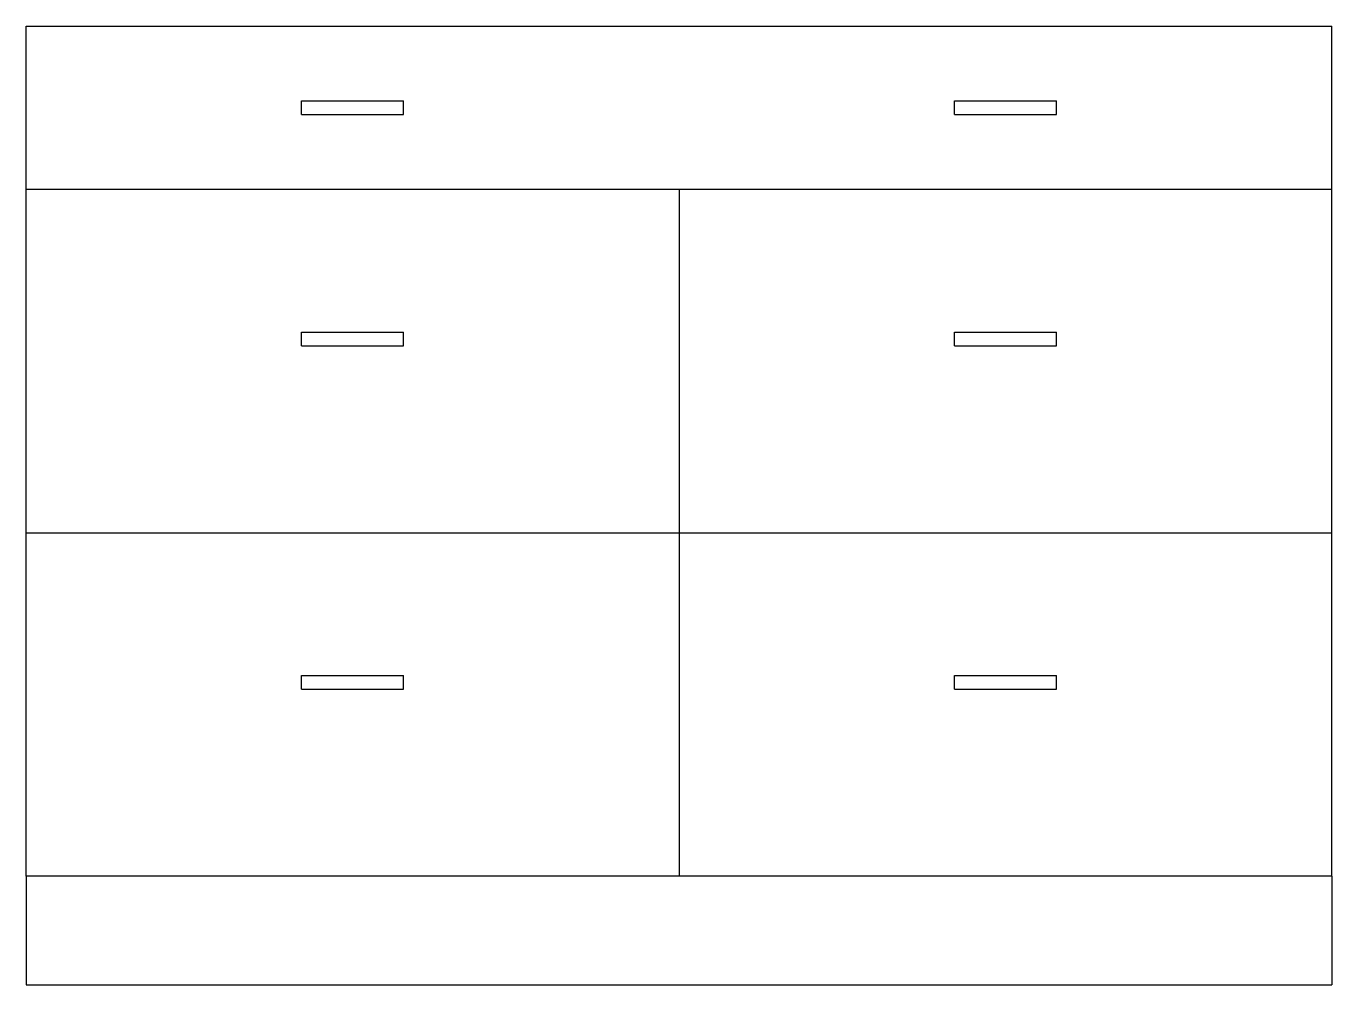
# Model space of a CAD drawing. Extents: x 0 to 48, y 0 to 35.2.
import ezdxf

# ---------------------------------------------------------------- set-up
doc = ezdxf.new("R2010")
doc.units = 0
doc.header["$LTSCALE"] = 3
doc.layers.get('0').update_dxf_attribs({"linetype": 'CONTINUOUS'})

msp = doc.modelspace()

# ---------------------------------------------------------------- linework, layer by layer
at = {"color": 0}
for p, q in [((0, 4), (0, 35.25)), ((0, 35.25), (48, 35.25)), ((48, 4), (48, 35.25)), ((10.125, 32), (10.125, 32.5)), ((10.125, 32.5), (13.875, 32.5)), ((13.875, 32), (13.875, 32.5)), ((34.125, 32.5), (37.875, 32.5)), ((34.125, 32), (34.125, 32.5)), ((37.875, 32), (37.875, 32.5)), ((10.125, 32), (13.875, 32)), ((34.125, 32), (37.875, 32)), ((0, 29.25), (48, 29.25)), ((24, 29.25), (24, 4)), ((10.125, 23.5), (10.125, 24)), ((10.125, 24), (13.875, 24)), ((13.875, 23.5), (13.875, 24)), ((34.125, 24), (37.875, 24)), ((34.125, 23.5), (34.125, 24)), ((37.875, 23.5), (37.875, 24)), ((10.125, 23.5), (13.875, 23.5)), ((34.125, 23.5), (37.875, 23.5)), ((0, 16.625), (48, 16.625)), ((10.125, 11.375), (13.875, 11.375)), ((10.125, 10.875), (10.125, 11.375)), ((13.875, 10.875), (13.875, 11.375)), ((34.125, 11.375), (37.875, 11.375)), ((34.125, 10.875), (34.125, 11.375)), ((37.875, 10.875), (37.875, 11.375)), ((10.125, 10.875), (13.875, 10.875)), ((34.125, 10.875), (37.875, 10.875)), ((48, 4), (0, 4)), ((0, 4), (0, 0)), ((48, 4), (48, 0)), ((0, 0), (48, 0))]:
    msp.add_line(p, q, dxfattribs=at)

doc.saveas('drawing.dxf')
